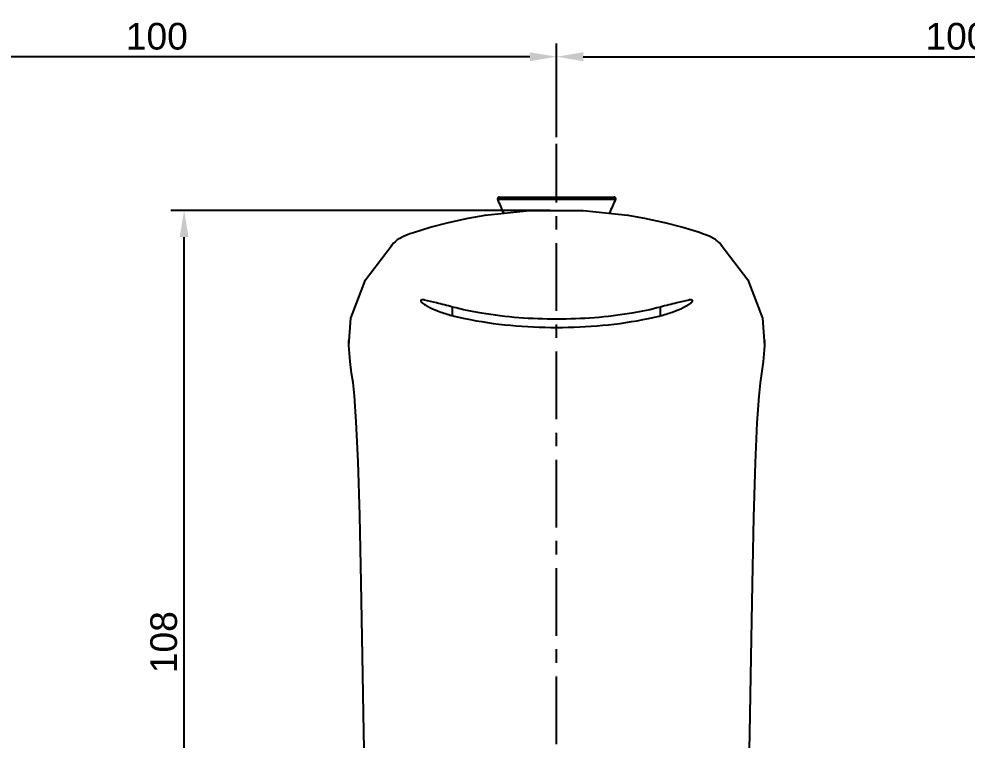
# Model space of a CAD drawing. Header units: millimetres. Extents: x 601 to 1195, y -13 to 407.
# Drawn here: x 719.2 to 808.1, y 192.5 to 260.1 of the extents above; entities that cross this region are included whole.
import ezdxf

# ---------------------------------------------------------------- set-up
doc = ezdxf.new("R2010")
doc.units = ezdxf.units.MM
doc.header["$LTSCALE"] = 0.1
doc.linetypes.add('CENTERX2', pattern=[101.6, 63.5, -12.7, 12.7, -12.7])
doc.layers.add('CENTER', color=1, linetype='CENTERX2')
doc.layers.add('DIM', color=3, linetype='Continuous')
doc.styles.get("Standard").update_dxf_attribs({"font": 'arial.ttf'})
doc.dimstyles.new('ISO-25', dxfattribs={"dimtxt": 2.5, "dimasz": 2.5, "dimexe": 1.25, "dimexo": 0.625, "dimtad": 1, "dimlfac": 1.333333, "dimtxsty": 'Standard', "dimcen": 2.5, "dimadec": 0, "dimazin": 0, "dimtfac": 1, "dimtmove": 0, "dimatfit": 3, "dimfxl": 0, "dimarcsym": 0})

# ---------------------------------------------------------------- blocks, each defined once
blk = doc.blocks.new('*D6')
at = {"layer": 'Defpoints', "color": 0}
for p in [(694.652, 256.595), (769.652, 248.428), (694.652, 210.101)]:
    blk.add_point(p, dxfattribs=at)
at = {"layer": 'DIM', "color": 0, "lineweight": -2}
for p, q in [((694.652, 210.726), (694.652, 257.845)), ((769.652, 249.053), (769.652, 257.845)), ((767.152, 256.595), (697.152, 256.595))]:
    blk.add_line(p, q, dxfattribs=at)
at = {"layer": 'DIM', "color": 0}
for points in [[(697.152, 257.011), (697.152, 256.178), (694.652, 256.595)], [(767.152, 257.011), (767.152, 256.178), (769.652, 256.595)]]:
    blk.add_solid(points, dxfattribs=at)
at = {"layer": 'DIM', "color": 0, "insert": (732.152, 258.496), "char_height": 2.5, "attachment_point": 5}
blk.add_mtext('100', dxfattribs=at)
blk = doc.blocks.new('*D7')
at = {"layer": 'Defpoints', "color": 0}
for p in [(844.652, 256.595), (769.652, 248.428), (844.652, 210.668)]:
    blk.add_point(p, dxfattribs=at)
at = {"layer": 'DIM', "color": 0, "lineweight": -2}
for p, q in [((769.652, 249.053), (769.652, 257.845)), ((844.652, 211.293), (844.652, 257.845)), ((772.152, 256.595), (842.152, 256.595))]:
    blk.add_line(p, q, dxfattribs=at)
at = {"layer": 'DIM', "color": 0}
for points in [[(772.152, 257.011), (772.152, 256.178), (769.652, 256.595)], [(842.152, 257.011), (842.152, 256.178), (844.652, 256.595)]]:
    blk.add_solid(points, dxfattribs=at)
at = {"layer": 'DIM', "color": 0, "insert": (807.152, 258.496), "char_height": 2.5, "attachment_point": 5}
blk.add_mtext('100', dxfattribs=at)
blk = doc.blocks.new('*D9')
at = {"layer": 'Defpoints', "color": 0}
for p in [(734.713, 242.175), (769.627, 242.175), (752.771, 161.153)]:
    blk.add_point(p, dxfattribs=at)
at = {"layer": 'DIM', "color": 0, "lineweight": -2}
for p, q in [((769.002, 242.175), (733.463, 242.175)), ((734.713, 163.653), (734.713, 239.675)), ((752.146, 161.153), (733.463, 161.153))]:
    blk.add_line(p, q, dxfattribs=at)
at = {"layer": 'DIM', "color": 0}
for points in [[(734.297, 239.675), (735.13, 239.675), (734.713, 242.175)], [(734.297, 163.653), (735.13, 163.653), (734.713, 161.153)]]:
    blk.add_solid(points, dxfattribs=at)
at = {"layer": 'DIM', "color": 0, "insert": (732.812, 201.664), "char_height": 2.5, "attachment_point": 5, "rotation": 90}
blk.add_mtext('108', dxfattribs=at)

msp = doc.modelspace()

# ---------------------------------------------------------------- linework, layer by layer
for p, q in [((764.1251, 243.2158), (775.1783, 243.2158)), ((764.2614, 243.4283), (775.0419, 243.4283)), ((761.3692, 241.4502), (762.9571, 241.7293)), ((762.9565, 241.7292), (762.9571, 241.7293)), ((776.3469, 241.7293), (776.3463, 241.7294)), ((754.7979, 239.4771), (754.7946, 239.4749)), ((755.5093, 239.8506), (755.4995, 239.8465)), ((756.0216, 240.0416), (756.0169, 240.04)), ((783.287, 240.0399), (783.2816, 240.0417)), ((783.7937, 239.8508), (783.8042, 239.8464)), ((784.5018, 239.4797), (784.5055, 239.4772)), ((751.7109, 235.6633), (754.2332, 238.9604)), ((785.0811, 238.9738), (785.0826, 238.9722)), ((759.9017, 232.3012), (759.9017, 233.1083)), ((779.4017, 232.3012), (779.4017, 233.1083)), ((750.1603, 229.4598), (750.158, 229.4982)), ((750.1804, 229.1347), (750.158, 229.4982)), ((789.1454, 229.4995), (789.1431, 229.461))]:
    msp.add_line(p, q)
for points in [[(762.9565, 241.7292), (767.1197, 242.1738), (772.1343, 242.1767), (776.3469, 241.7293)], [(756.0206, 240.0412), (756.2247, 240.1089), (757.7791, 240.5873), (759.4976, 241.0413), (761.3692, 241.4502)], [(776.3463, 241.7294), (777.8937, 241.4581), (779.7651, 241.0513), (781.4843, 240.5988), (783.0404, 240.1216), (783.2826, 240.0413)], [(754.7946, 239.4749), (754.8975, 239.5413), (755.2959, 239.7559), (755.5093, 239.8506)], [(755.4995, 239.8465), (755.8904, 239.9965), (756.0162, 240.0397)], [(783.2878, 240.0396), (783.4252, 239.9923), (783.8042, 239.8464)], [(783.7937, 239.8508), (784.0264, 239.747), (784.4314, 239.5254), (784.5055, 239.4772)], [(785.0678, 238.9636), (787.5886, 235.6705), (788.961, 232.0793), (789.1404, 229.4991)], [(750.163, 229.4979), (750.3416, 232.0749), (751.7109, 235.6633)], [(789.1454, 229.4994), (789.12, 229.0925), (789.0151, 227.9537), (788.872, 226.873), (788.7332, 226.0135), (788.6073, 224.7348), (788.4462, 222.2546), (788.272, 218.4969), (788.1071, 213.3942), (787.9792, 207.1013), (787.86, 200.2466), (787.731, 193.1159), (787.5844, 185.3627), (787.4131, 176.706), (787.2229, 167.9993), (786.5323, 161.1533)], [(752.7711, 161.1533), (752.0789, 168.0432), (751.8897, 176.7321), (751.7177, 185.4286), (751.5703, 193.2295), (751.4408, 200.3911), (751.3214, 207.2621), (751.1924, 213.5412), (751.0267, 218.6145), (750.8525, 222.3388), (750.6917, 224.7897), (750.5677, 226.0306), (750.4262, 226.907), (750.2839, 227.9922), (750.1804, 229.1347)]]:
    msp.add_lwpolyline(points)
for centre, radius, start, end in [((764.2614, 243.2783), 0.15, 90, 204.636619), ((735.1517, 229.9283), 31.875, 22.093967, 24.636619), ((804.1517, 229.9283), 31.875, 155.363381, 157.90407), ((775.0419, 243.2783), 0.15, 335.363381, 90), ((763.1946, 240.2091), 1.5387, 98.901867, 99.823748), ((776.1088, 240.2092), 1.5386, 80.185156, 81.098193), ((756.2209, 237.3587), 2.5523, 128.12032, 145.712998), ((756.1938, 237.3885), 2.512, 126.309334, 128.054863), ((756.2035, 237.3753), 2.5284, 123.863235, 126.307969), ((783.1009, 237.378), 2.5257, 53.036891, 56.212926), ((783.082, 237.359), 2.5522, 34.291579, 52.953685), ((763.0343, 244.6463), 12.7363, 254.740942, 255.761525), ((767.4225, 261.9853), 30.622, 255.782534, 257.95998), ((771.8808, 261.9853), 30.622, 282.04002, 284.217466), ((776.2692, 244.6456), 12.7357, 284.238482, 285.259234)]:
    msp.add_arc(centre, radius, start, end)
for points, knots in [([(756.9017, 233.7024), (756.9014, 233.6689), (756.9575, 233.5859), (757.0847, 233.4725), (757.2884, 233.3302), (757.4505, 233.2356), (757.5428, 233.185)], [0, 0, 0, 0, 0.119683, 0.3270676, 0.6234449, 1, 1, 1, 1]), ([(757.2618, 233.7656), (757.2105, 233.7715), (757.1208, 233.7801), (757.0081, 233.7771), (756.9268, 233.76), (756.9019, 233.7193), (756.9017, 233.7024)], [0, 0, 0, 0, 0.3952144, 0.6841204, 0.8710817, 1, 1, 1, 1]), ([(759.9017, 233.1083), (759.3924, 233.2426), (758.5138, 233.4675), (757.6304, 233.6726), (757.2618, 233.7656)], [0, 0, 0, 0, 0.5807774, 1, 1, 1, 1]), ([(757.5428, 233.185), (757.848, 233.0177), (758.5501, 232.7061), (759.2794, 232.4689), (759.6823, 232.359)], [0, 0, 0, 0, 0.4545785, 1, 1, 1, 1]), ([(782.0411, 233.7655), (781.6725, 233.6724), (780.7892, 233.4675), (779.9108, 233.2426), (779.4017, 233.1083)], [0, 0, 0, 0, 0.4193207, 1, 1, 1, 1]), ([(779.6211, 232.359), (780.0227, 232.4685), (780.7501, 232.7051), (781.4506, 233.0155), (781.7554, 233.1822)], [0, 0, 0, 0, 0.5451215, 1, 1, 1, 1]), ([(781.7554, 233.1822), (781.8483, 233.233), (782.0115, 233.328), (782.2167, 233.471), (782.3451, 233.5849), (782.4018, 233.6684), (782.4016, 233.7021)], [0, 0, 0, 0, 0.3763896, 0.672767, 0.8802968, 1, 1, 1, 1]), ([(782.4016, 233.7021), (782.4015, 233.7189), (782.3769, 233.7599), (782.2953, 233.777), (782.1825, 233.78), (782.0926, 233.7714), (782.0411, 233.7655)], [0, 0, 0, 0, 0.1288359, 0.3155737, 0.6045593, 1, 1, 1, 1]), ([(776.7, 232.5306), (774.3763, 232.1394), (769.6528, 231.8059), (764.9293, 232.139), (762.6056, 232.5302)], [0, 0, 0, 0, 0.4999996, 1, 1, 1, 1]), ([(761.0349, 232.0369), (762.4477, 231.7351), (765.3166, 231.3301), (769.6517, 231.1374), (773.9867, 231.3301), (776.8556, 231.7351), (778.2684, 232.0369)], [0, 0, 0, 0, 0.2499838, 0.4999994, 0.7500155, 1, 1, 1, 1]), ([(789.1242, 230.0495), (789.1431, 229.9139), (789.1539, 229.7296), (789.1479, 229.5461), (789.1454, 229.4994)], [0, 0, 0, 0, 0.7455872, 1, 1, 1, 1])]:
    msp.add_open_spline(points, degree=3, knots=knots)
for points in [[(762.6056, 232.5302), (761.6967, 232.6832), (760.7929, 232.8733), (759.9017, 233.1083)], [(779.4017, 233.1083), (778.5112, 232.8734), (777.6081, 232.6834), (776.7, 232.5306)], [(750.158, 229.4982), (750.1496, 229.6539), (750.1524, 229.8108), (750.169, 229.9659)]]:
    msp.add_open_spline(points, degree=3)
at = {"layer": 'CENTER'}
msp.add_line((769.6517, 60.0313), (769.6517, 248.4283), dxfattribs=at)

# ---------------------------------------------------------------- dimensions: what is measured, and where the dimension line sits
at = {"layer": 'DIM'}
for base, p2, picture, middle in [((694.6517, 256.5946), (694.6517, 210.1006), '*D6', (732.1517, 258.4961)), ((844.6517, 256.5946), (844.6517, 210.6676), '*D7', (807.1517, 258.4961))]:
    dim = msp.add_linear_dim(base=base, p1=(769.6517, 248.4283), p2=p2, dimstyle='ISO-25', dxfattribs=at)
    dim.commit()
    dim.dimension.update_dxf_attribs({"geometry": picture, "text_midpoint": middle})
dim = msp.add_linear_dim(base=(734.7133, 242.1753), p1=(752.7711, 161.1533), p2=(769.627, 242.1753), angle=90, text='108', dimstyle='ISO-25', dxfattribs=at)
dim.commit()
dim.dimension.update_dxf_attribs({"geometry": '*D9', "text_midpoint": (732.8118, 201.6643)})

doc.saveas('drawing.dxf')
